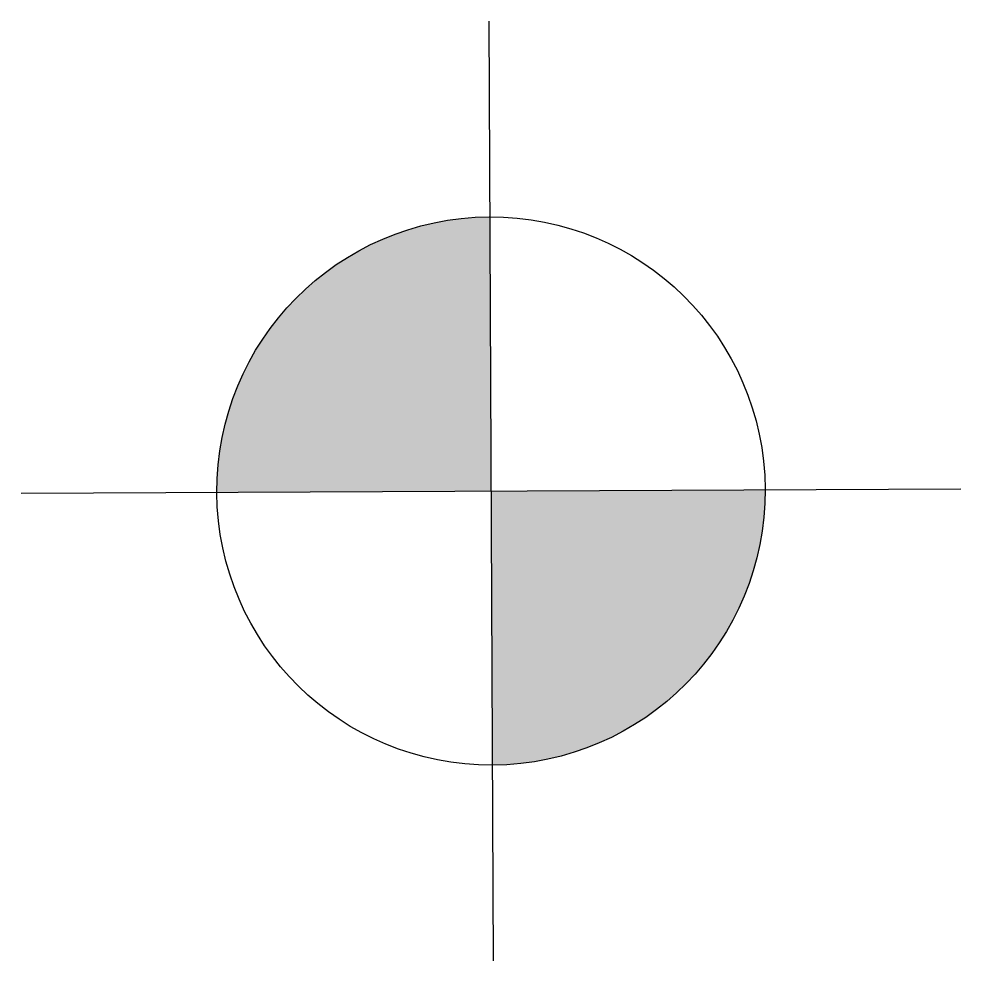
# Model space of a CAD drawing. Header units: millimetres. Extents: x -383953 to 676589, y -101685 to 196247.
# Drawn here: x 56466 to 64061, y 51083 to 58677 of the extents above; entities that cross this region are included whole.
import ezdxf

# ---------------------------------------------------------------- set-up
doc = ezdxf.new("R2010")
doc.units = ezdxf.units.MM
doc.layers.get('0').update_dxf_attribs({"lineweight": 20})
doc.layers.add('새 블$0$boring point', color=2, linetype='Continuous')

# ---------------------------------------------------------------- blocks, each defined once
blk = doc.blocks.new('새 블$0$A$C76023817')
at = {"layer": '새 블$0$boring point'}
h = blk.add_hatch(color=3, dxfattribs=at)
edge = h.paths.add_edge_path()
edge.add_line((0, 0), (0, 1378))
edge.add_ellipse((0, 0), major_axis=(-120.5, 1372.7), ratio=1, start_angle=-5.0166, end_angle=84.9834)
edge.add_line((-1378, 0), (0, 0))
h = blk.add_hatch(color=3, dxfattribs=at)
edge = h.paths.add_edge_path()
edge.add_line((0, 0), (0, -1378))
edge.add_ellipse((0, 0), major_axis=(-120.5, 1372.7), ratio=1, start_angle=174.9834, end_angle=264.9834)
edge.add_line((1378, 0), (0, 0))
at = {"layer": '새 블$0$boring point', "color": 3}
for p, q in [((0, 2362.2), (0, -2362.2)), ((-2362.2, 0), (2362.2, 0))]:
    blk.add_line(p, q, dxfattribs=at)
blk.add_ellipse((0, 0), major_axis=(-2.3, 1378), ratio=1, start_param=4.710742435276957, end_param=10.99392774245654, dxfattribs=at)
blk = doc.blocks.new('mbhk')
at = {"layer": '새 블$0$boring point', "color": 3, "xscale": 0.001599999995588582, "yscale": 0.001599999995588582, "zscale": 0.001599999995588582, "rotation": 0.2665113246747969}
blk.add_blockref('새 블$0$A$C76023817', (60.6634, -35.4203), dxfattribs=at)

msp = doc.modelspace()

# ---------------------------------------------------------------- block references
at = {"xscale": 1000, "yscale": 1000, "zscale": 1000}
msp.add_blockref('mbhk', (-400, 90300), dxfattribs=at)

doc.saveas('drawing.dxf')
